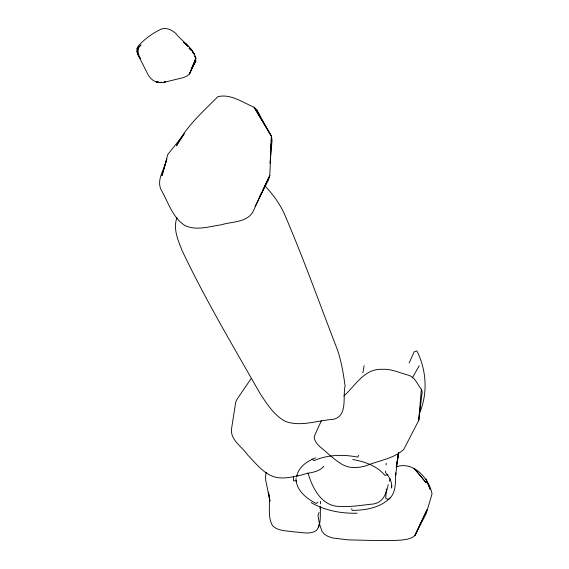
<?xml version="1.0" encoding="UTF-8"?>
<svg xmlns="http://www.w3.org/2000/svg" width="569" height="569" viewBox="0 0 569 569"><rect width="100%" height="100%" fill="white"/><g stroke="black" fill="none" stroke-linecap="round" stroke-linejoin="round"><path stroke-width="0.85" d="M320.646 506.481C319.643 514.319 321.94 523.9 316.449 530.415C310.005 535.002 301.527 532.072 294.322 531.944C287.032 530.607 278.177 531.396 272.523 525.685C266.825 515.749 271.043 503.06 268.568 492.228M293.469 476.594L293.483 480.755L296.648 480.933M391.764 485.414L391.593 488.031C392.361 482.284 389.452 476.737 385.554 472.704L385.668 470.99M386.081 464.973L386.195 463.251M270.56 149.377L270.979 143.274M271.1 141.532L271.463 136.304L254.101 107.264C242.913 102.548 230.445 93.458 217.856 96.716C202.806 111.78 186.241 126.389 176.433 145.849L183.495 135.088M386.394 488.92L385.725 498.451L388.485 499.497C396.508 493.131 395.227 481.915 395.804 472.917L395.64 475.264L398.506 453.401L396.536 465.136L398.584 453.052M343.847 395.981C355.405 385.711 364.324 368.428 382.084 369.338C391.23 368.62 399.836 373.001 408.521 375.22C415.192 377.112 417.319 384.416 421.359 389.239L418.67 420.576L403.734 449.474C393.392 458.991 378.207 460.584 365.625 465.954C360.113 467.391 354.345 468.23 348.705 466.993C340.547 465.029 334.536 458.87 328.142 453.884C323.377 448.749 315.575 445.136 314.173 437.661L314.97 434.702L321.485 420.47M418.962 417.255L418.67 420.576L422.191 392.126L421.359 389.239M269.983 163.246L272.067 140.465L271.463 136.304L256.534 109.589L254.101 107.264L271.463 136.304L269.784 175.544L268.454 179.889L255.068 206.312M296.826 475.371L296.648 477.021C298 467.284 307.096 461.075 315.646 457.881M362.866 372.937L364.117 365.668M266.264 472.234L265.531 476.36L265.737 480.421L269.969 501.111L269.158 495.4M318.441 527.307L319.287 523.942M398.698 452.519L398.051 455.1L398.456 453.529M320.169 508.366L320.624 506.737M176.987 217.578C172.862 228.518 177.976 239.947 181.895 250.147C205.125 299.258 233.091 346.03 259.898 393.25C266.911 403.748 273.917 415.398 285.496 421.423C300.809 427.084 317.438 420.384 333.057 419.367C348.107 416.145 342.524 397.183 345.077 386.052C343.505 373.933 341.414 361.799 337.581 350.17C319.927 304.586 303.569 258.411 284.194 213.524C279.486 203.197 272.651 194.065 264.905 185.828M319.031 512.441L317.993 515.592L319.38 523.48L321.926 531.218L324.472 534.27L328.029 536.418L332.815 537.997L348.072 539.867L370.327 540.408L392.695 540.55L401.536 540.073L407.667 539.12L412.013 537.648L414.865 535.557L426.281 513.33L432.035 493.92C429.076 478.373 413.314 460.662 395.981 466.914M388.222 484.617C386.195 494.497 382.567 503.721 371.208 504.219C359.999 505.428 348.705 507.292 337.403 506.332C320.553 504.781 312.132 487.057 307.936 472.803M389.338 481.317L390.178 478.835M419.396 413.393C428.009 393.506 426.572 370.099 416.864 350.874L414.204 351.777L409.154 362.979M358.591 455.278L357.801 457.135C343.342 454.268 327.744 454.567 314.109 460.634L311.869 459.048M259.108 197.557L261.776 192.052M262.544 190.48L269.784 175.544L252.771 212.187C246.32 222.685 231.683 221.526 221.32 224.798C209.364 226.434 196.205 231.114 184.633 225.338C172.315 217.273 168.147 201.831 161.041 189.69C156.262 179.185 164.74 169.036 166.845 158.993L162.016 175.636L167.755 154.533L184.434 133.658M412.319 377.958L419.218 365.675M193.688 64.681L195.793 60.968C195.878 48.934 182.45 42.248 175.956 33.564C172.094 30.079 166.831 27.362 161.532 28.969C152.812 33.066 144.554 39.012 138.096 46.167C135.571 50.2 137.577 55.037 140.379 58.323M191.397 69.041L195.793 60.968L189.555 73.856L187.372 75.805L183.759 77.519L163.922 82.349L159.654 82.562L156.311 81.979L153.431 80.642L150.813 78.444L148.196 75.016L138.843 56.409L137.762 52.455L137.812 49.46L138.864 47.021L140.991 44.979L136.965 49.026L138.864 47.021L136.994 51.943L137.812 49.46L137.975 51.886M251 378.826L237.373 398.741L235.73 402.006L231.569 428.663C229.904 439.858 242.337 446.921 247.757 455.086C254.876 462.284 261.178 470.769 270.446 475.378C280.467 480.3 291.733 477.042 301.997 474.895C309.195 472.362 318.498 472.768 323.683 466.331M390.412 497.534C380.682 507.783 365.625 510.322 352.09 510.393L351.734 508.665M318 502.271L316.136 503.487C306.485 498.586 296.001 490.201 296.008 478.38M165.494 81.587L163.922 82.349L165.508 81.78M159.654 82.562L161.29 82.192M387.916 474.752L384.943 475.392C377.019 465.883 364.629 461.516 352.766 459.532M357.133 513.188C341.251 513.686 324.984 510.521 311.101 502.605M185.032 43.785L183.879 42.483L187.286 45.413M188.965 48.273L192.35 50.99L189.328 47.952M183.879 42.483L186.902 45.52M192.542 52.27L194.854 54.88L192.642 52.156M188.211 46.701L185.992 43.977L187.478 46.089M189.321 48.066L190.978 50.108M138.843 56.409L140.323 58.323M194.911 56.665L195.907 58.074L189.555 73.856L195.907 58.074L194.947 56.665M260.517 117.506L256.534 109.589L260.666 117.641M261.448 119.213L262.238 120.784M139.12 55.349L137.762 52.455L138.189 55.129L138.082 53.507M430.114 489.212L425.953 479.013L430.207 489.248M320.397 501.31L320.525 503.899M320.112 506.972L320.162 508.729M268.575 178.147L268.454 179.889L268.618 178.14M426.942 509.852L414.865 535.557L426.942 509.852M158.061 81.744L156.311 81.979L158.047 81.744M419.915 475.243L414.125 468.379L426.224 482.882L419.915 475.243"/></g></svg>
